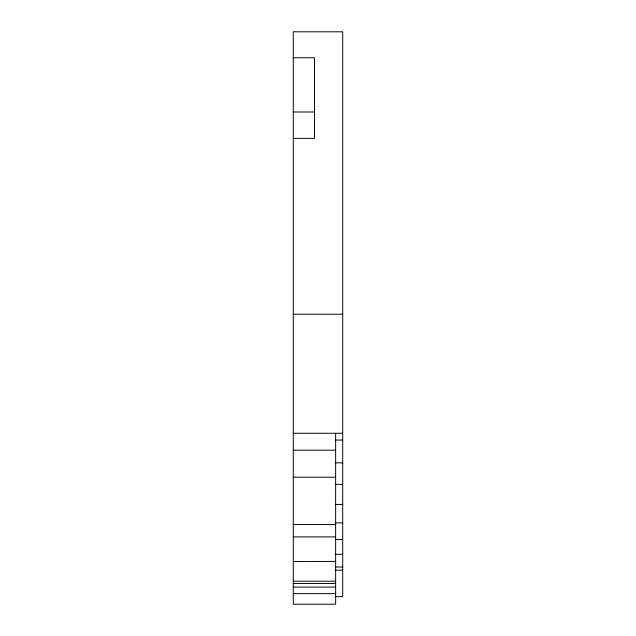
<?xml version="1.0" encoding="UTF-8"?>
<svg xmlns="http://www.w3.org/2000/svg" width="636" height="636" viewBox="0 0 636 636"><rect width="100%" height="100%" fill="white"/><g stroke="black" fill="none" stroke-linecap="round" stroke-linejoin="round"><path stroke-width="0.95" d="M293.299 314.24L342.701 314.216M293.299 561.516L335.641 561.405M293.299 57.773L314.47 57.773L314.47 138.378L293.299 138.378M293.299 111.984L314.47 111.984M293.299 433.267L342.701 433.267M335.641 440.064L342.701 440.064M293.299 450.193L335.641 450.193M335.641 462.849L342.701 462.849M293.299 477.207L335.641 477.207M335.641 484.37L342.701 484.37M335.641 504.435L342.701 504.435M335.641 522.887L342.701 522.887M293.299 524.525L335.641 524.525M293.299 536.887L335.641 536.887M335.641 539.559L342.701 539.559M335.641 554.306L342.701 554.306M335.641 567.002L342.701 567.002M335.641 570.15L342.701 570.15M293.299 581.217L335.641 581.217M293.299 583.522L335.641 583.522M293.299 587.084L335.641 587.084M293.299 593.65L335.641 593.65M335.784 596.679L342.701 596.679L342.701 31.8L293.299 31.8L293.299 604.2L335.641 604.2L335.641 433.267"/></g></svg>
